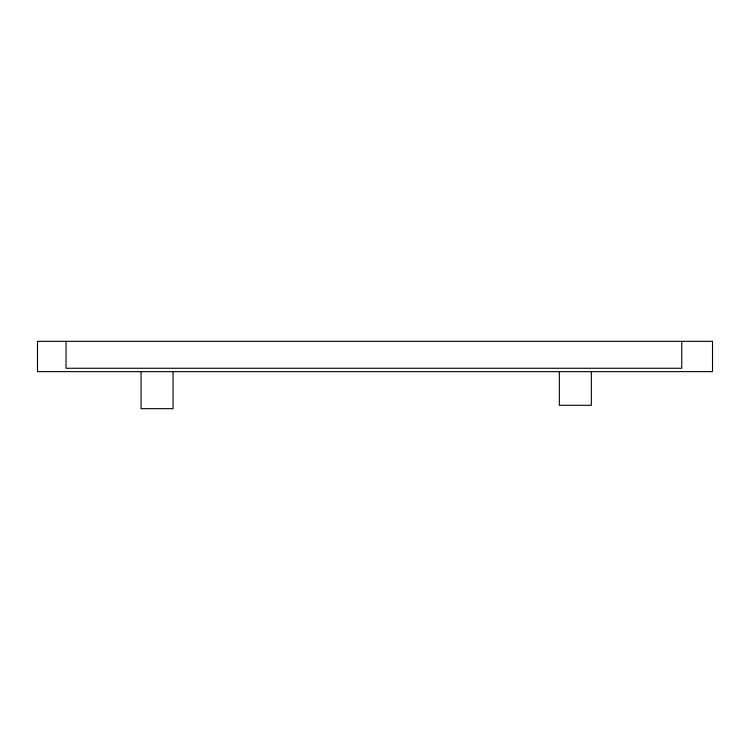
<?xml version="1.0" encoding="UTF-8"?>
<svg xmlns="http://www.w3.org/2000/svg" width="750" height="750" viewBox="0 0 750 750"><rect width="100%" height="100%" fill="white"/><g stroke="black" fill="none" stroke-linecap="round" stroke-linejoin="round"><path stroke-width="1.12" d="M681.75 341.334L681.75 368.269L66.028 368.269L66.028 341.334M591.337 371.634L591.337 405.3L559.35 405.3L559.35 371.634M173.053 371.634L173.053 408.666L141.075 408.666L141.075 371.634M712.5 341.334L37.5 341.334L37.5 371.634L712.5 371.634L712.5 341.334"/></g></svg>
